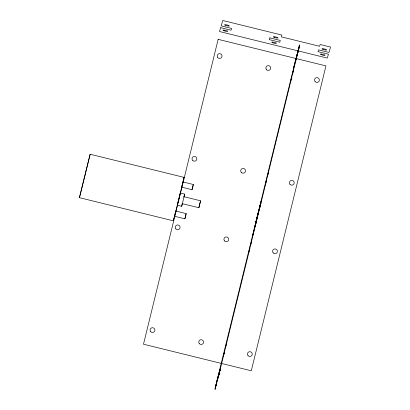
<?xml version="1.0" encoding="UTF-8"?>
<svg xmlns="http://www.w3.org/2000/svg" width="410" height="410" viewBox="0 0 410 410"><rect width="100%" height="100%" fill="white"/><g stroke="black" fill="none" stroke-linecap="round" stroke-linejoin="round"><path stroke-width="0.61" d="M79.448 197.687L90.138 154.242L184.034 177.376L179.016 198.45L173.333 220.816L79.438 197.681L90.149 154.252M173.322 220.805L173.548 219.668M185.499 216.296L184.9 218.827L174.47 216.254L174.527 215.978M185.546 216.111L186.186 213.615L175.752 211.047L175.695 211.324M192.213 189.02L192.034 189.707L181.599 187.139L181.681 186.765M182.66 182.906L182.886 181.927L193.315 184.495L193.125 185.335M177.176 205.174L181.697 206.286L182.306 203.647M180.174 193.013L184.695 194.125L181.712 206.261M184.9 218.827L185.059 218.12M192.029 189.707L192.633 187.18M182.153 203.632L198.855 207.747L199.66 204.375M183.864 196.682L200.572 200.797L200.316 201.92M182.875 181.968L182.783 182.281M180.113 193.33L179.8 194.663M173.671 219.119L173.82 218.468M255.676 224.265C255.158 226.53 257.239 217.736 256.639 220.483M253.795 231.158C254.42 228.401 252.145 237.692 252.955 234.571M260.929 202.043C261.549 199.301 259.284 208.546 260.089 205.456M260.837 203.355C261.462 200.603 259.299 209.392 259.894 207.163M179.729 194.97L178.986 198.045M175.454 212.334L175.285 213.021M182.583 183.214L182.235 184.643M185.884 214.901L185.228 217.566M193.018 185.786L192.362 188.446M200.223 202.309L199.767 204.17M256.501 219.832L255.409 224.444L258.408 212.283L257.449 216.003M260.258 204.616L260.437 203.883M260.14 206.015L260.329 205.256M298.044 51.599L297.563 53.623L298.89 48.252L298.408 50.297M175.198 213.39L174.88 214.666M178.878 198.476L178.56 199.778M253.17 233.556L253.303 233.003M256.542 219.488L254.169 229.482L259.653 207.25L256.737 218.694M256.604 219.411L256.819 218.545M253.385 232.849L253.523 232.296M260.652 203.175L260.427 204.103M260.411 205.097L260.504 204.713M219.509 372.495L220.037 370.266L218.714 375.642L220.621 367.391L220.401 368.139M192.679 186.996L193.31 184.51M199.839 203.637L199.245 206.276M257.126 217.11L257.321 216.321M256.219 222.225L255.983 223.173M182.101 185.192L181.85 186.181M178.14 201.453L178.452 200.208M199.901 203.396L200.567 200.797M178.042 201.848L177.766 202.94M183.926 197.066L184.695 194.125M185.894 214.722L186.186 213.615M259.966 206.881L260.048 206.568M199.193 206.471L198.865 207.732M177.607 203.57L177.31 204.728M174.655 215.573L174.475 216.244M181.697 186.786L181.615 187.103M175.68 211.314L175.752 211.042M183.567 178.965L184.023 177.371M297.004 54.233L215.127 388.239L219.042 372.762L218.822 373.505M298.588 48.862L298.167 50.281L299.428 45.141L293.816 67.25L294.037 66.507M295.313 61.013L295.497 60.398M295.712 59.655L295.897 59.04M297.076 55.032L295.974 59.409L296.153 58.799M297.296 54.284L297.476 53.674M294.39 64.78L294.575 64.17M295.615 61.136L295.4 61.884L299.751 44.91L292.561 73.856L292.878 72.785M293.422 70.346L290.459 82.307L290.654 81.651M291.161 79.335L291.32 78.797M291.515 78.141L291.828 77.065L267.397 176.628L267.715 175.557M268.258 173.117L265.296 185.079L265.485 184.423M265.998 182.101L266.157 181.568M266.346 180.912L266.664 179.836L250.618 245.144L250.935 244.068M251.479 241.628L248.516 253.59L248.711 252.934M249.218 250.618L249.377 250.079M249.572 249.423L249.885 248.352L225.454 347.911L225.766 346.839M226.31 344.4L223.353 356.362L223.542 355.706M224.05 353.389L224.208 352.851M224.403 352.195L224.721 351.119L217.433 380.408M217.884 377.2L218.064 376.59M218.284 375.842L218.463 375.232M219.647 371.219L218.545 375.601L218.725 374.991M219.868 370.476L220.047 369.861M216.962 380.967L217.141 380.357M219.124 373.633L215.009 389.5L216.27 384.36L215.855 385.779M218.156 39.34L143.495 344.226L251.289 370.784L325.95 65.897L218.156 39.34M220.667 27.66L219.524 31.534L327.313 58.092L328.456 54.212L318.022 51.645L318.549 49.856L328.984 52.424L330.562 47.053L320.133 44.485L319.605 46.274L281.357 36.854L281.885 35.06L222.773 20.5L221.19 25.871L231.624 28.439L231.096 30.227L220.667 27.66M269.872 37.863L269.344 39.652L279.774 42.22L280.302 40.431L269.872 37.863M266.495 69.623A2.419 2.383 16.4 0 0 270.579 68.777A2.419 2.383 16.4 0 0 267.761 65.702A2.419 2.383 16.4 0 0 266.495 69.623M241.326 172.395A2.419 2.383 16.4 0 0 245.411 171.544A2.419 2.383 16.4 0 0 242.597 168.474A2.419 2.383 16.4 0 0 241.326 172.395M290.008 184.387A2.419 2.383 16.4 0 0 294.093 183.536A2.419 2.383 16.4 0 0 291.274 180.467A2.419 2.383 16.4 0 0 290.008 184.387M315.172 81.616A2.419 2.383 16.4 0 0 319.257 80.77A2.419 2.383 16.4 0 0 316.443 77.695A2.419 2.383 16.4 0 0 315.172 81.616M248.06 355.67A2.419 2.383 16.4 0 0 252.145 354.824A2.419 2.383 16.4 0 0 249.331 351.749A2.419 2.383 16.4 0 0 248.06 355.67M273.229 252.903A2.419 2.383 16.4 0 0 277.314 252.053A2.419 2.383 16.4 0 0 274.495 248.978A2.419 2.383 16.4 0 0 273.229 252.903M224.547 240.911A2.419 2.383 16.4 0 0 228.636 240.06A2.419 2.383 16.4 0 0 225.818 236.985A2.419 2.383 16.4 0 0 224.547 240.911M199.383 343.677A2.419 2.383 16.4 0 0 203.468 342.832A2.419 2.383 16.4 0 0 200.649 339.757A2.419 2.383 16.4 0 0 199.383 343.677M323.018 49.41A2.419 0.42 13.8 0 0 326.642 49.928A2.419 0.42 13.8 0 0 323.223 48.713A2.419 0.42 13.8 0 0 323.018 49.41M321.435 54.776A2.419 0.42 13.8 0 0 325.058 55.299A2.419 0.42 13.8 0 0 321.64 54.079A2.419 0.42 13.8 0 0 321.435 54.776M272.758 42.783A2.419 0.42 13.8 0 0 276.381 43.306A2.419 0.42 13.8 0 0 272.963 42.087A2.419 0.42 13.8 0 0 272.758 42.783M274.336 37.418A2.419 0.42 13.8 0 0 277.959 37.935A2.419 0.42 13.8 0 0 274.541 36.721A2.419 0.42 13.8 0 0 274.336 37.418M217.812 57.631A2.419 2.383 16.4 0 0 221.897 56.785A2.419 2.383 16.4 0 0 219.083 53.71A2.419 2.383 16.4 0 0 217.812 57.631M192.649 160.402A2.419 2.383 16.4 0 0 196.733 159.551A2.419 2.383 16.4 0 0 193.915 156.482A2.419 2.383 16.4 0 0 192.649 160.402M175.869 228.918A2.419 2.383 16.4 0 0 179.954 228.068A2.419 2.383 16.4 0 0 177.135 224.993A2.419 2.383 16.4 0 0 175.869 228.918M150.701 331.685A2.419 2.383 16.4 0 0 154.79 330.839A2.419 2.383 16.4 0 0 151.972 327.764A2.419 2.383 16.4 0 0 150.701 331.685M224.075 30.791A2.419 0.42 13.8 0 0 227.699 31.314A2.419 0.42 13.8 0 0 224.28 30.094A2.419 0.42 13.8 0 0 224.075 30.791M225.659 25.425A2.419 0.42 13.8 0 0 229.282 25.943A2.419 0.42 13.8 0 0 225.864 24.728A2.419 0.42 13.8 0 0 225.659 25.425"/></g></svg>
